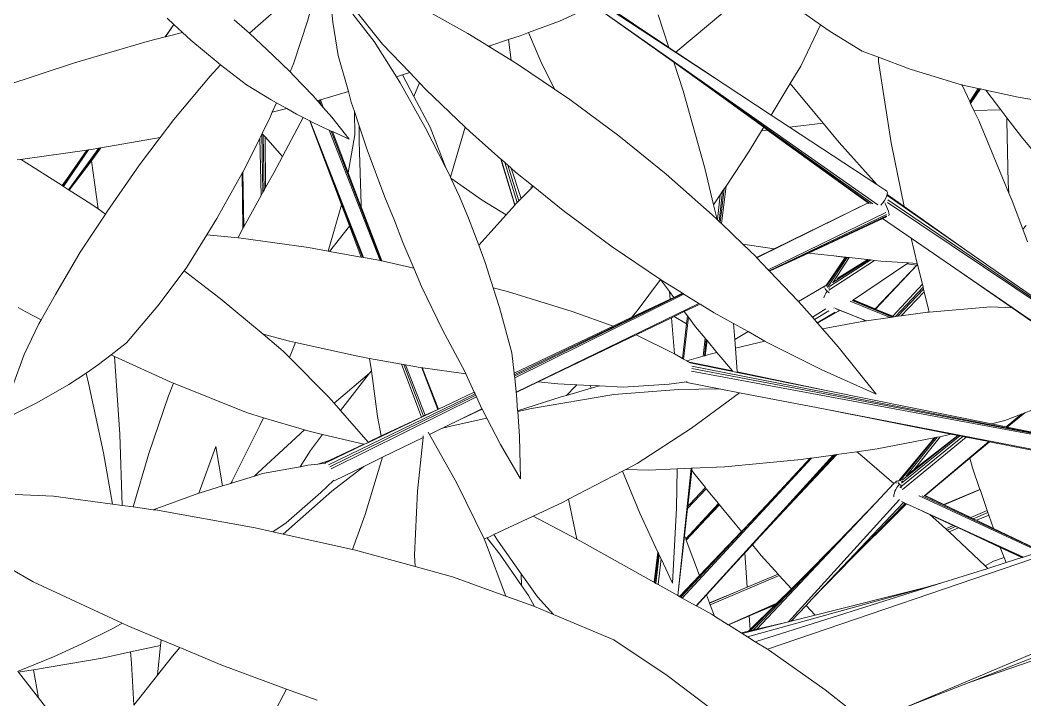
# Model space of a CAD drawing. Header units: millimetres. Extents: x 17 to 218440, y 21 to 53693.
# Drawn here: x 41515.7 to 41706.4, y 20236.2 to 20365 of the extents above; entities that cross this region are included whole.
import ezdxf

# ---------------------------------------------------------------- set-up
doc = ezdxf.new("R2010")
doc.units = ezdxf.units.MM
doc.header["$MEASUREMENT"] = 0
doc.layers.add('Edges', color=7, linetype='Continuous', lineweight=18)

# ---------------------------------------------------------------- blocks, each defined once
blk = doc.blocks.new('BAMBOOPLAN')
at = {"layer": 'Edges'}
for p, q in [((5.8166, 1.7529), (5.3861, 2.0355)), ((5.7388, 1.8044), (5.3867, 2.0373)), ((4.6882, 1.9261), (4.6998, 1.9704)), ((4.8908, 1.8611), (4.8082, 1.9641)), ((5.1216, 1.8902), (4.9746, 1.9729)), ((5.3702, 1.9239), (5.4639, 1.966)), ((5.4639, 1.966), (5.6804, 1.8123)), ((5.464, 1.9661), (6.2333, 1.426)), ((5.4784, 1.9789), (5.6671, 1.8524)), ((4.5298, 1.8908), (4.5967, 1.9502)), ((4.7558, 1.9212), (4.7524, 1.9552)), ((4.8684, 1.869), (4.8104, 1.9426)), ((5.6378, 1.941), (5.6671, 1.8524)), ((5.6861, 1.8397), (5.8137, 1.9467)), ((6.0198, 1.9554), (6.0779, 1.9141)), ((4.3248, 1.9151), (4.3016, 1.8812)), ((4.3253, 1.9147), (4.3026, 1.8814)), ((4.3248, 1.9151), (4.3067, 1.9318)), ((4.3253, 1.9147), (4.3248, 1.9151)), ((4.3485, 1.8931), (4.3253, 1.9147)), ((4.5241, 1.8962), (4.4889, 1.9271)), ((4.6498, 1.8082), (4.6882, 1.9261)), ((4.7705, 1.8306), (4.7558, 1.9212)), ((5.2863, 1.8926), (5.3702, 1.9239)), ((6.0247, 1.8019), (6.0779, 1.9141)), ((6.0779, 1.9141), (6.1043, 1.8954)), ((4.2522, 1.8686), (4.3016, 1.8812)), ((4.3016, 1.8812), (4.3026, 1.8814)), ((4.3026, 1.8814), (4.3485, 1.893)), ((4.3485, 1.893), (4.3485, 1.8931)), ((4.3486, 1.8931), (4.3485, 1.8931)), ((4.3485, 1.893), (4.3486, 1.8931)), ((4.3712, 1.8721), (4.3486, 1.8931)), ((4.5298, 1.8908), (4.5241, 1.8962)), ((4.5939, 1.8305), (4.5298, 1.8908)), ((5.1778, 1.8556), (5.1216, 1.8902)), ((5.2323, 1.8737), (5.2638, 1.8842)), ((5.2638, 1.8842), (5.2863, 1.8926)), ((5.2863, 1.8926), (5.3203, 1.8143)), ((6.1043, 1.8954), (6.1911, 1.8422)), ((4.056, 1.8112), (4.2522, 1.8686)), ((4.4454, 1.8105), (4.3712, 1.8721)), ((4.9284, 1.7726), (4.8684, 1.869)), ((4.9644, 1.7846), (4.8908, 1.8611)), ((5.1778, 1.8556), (5.1807, 1.8566)), ((5.1817, 1.8532), (5.1778, 1.8556)), ((5.1807, 1.8566), (5.1817, 1.8569)), ((5.1817, 1.8532), (5.1807, 1.8566)), ((5.1817, 1.8569), (5.2323, 1.8737)), ((5.1831, 1.8523), (5.1817, 1.8569)), ((5.1831, 1.8523), (5.1817, 1.8532)), ((5.2393, 1.8177), (5.2323, 1.8737)), ((5.6671, 1.8524), (5.6861, 1.8397)), ((4.6401, 1.7862), (4.5939, 1.8305)), ((4.7981, 1.7331), (4.7705, 1.8306)), ((5.2393, 1.8177), (5.1831, 1.8523)), ((5.6861, 1.8397), (5.7388, 1.8044)), ((6.1911, 1.8422), (6.2353, 1.8258)), ((6.2357, 1.8142), (6.2353, 1.8258)), ((6.2353, 1.8258), (6.3215, 1.7939)), ((3.8644, 1.7473), (4.056, 1.8112)), ((4.4233, 1.7747), (4.4517, 1.8056)), ((4.4517, 1.8056), (4.4454, 1.8105)), ((4.5217, 1.7514), (4.4517, 1.8056)), ((4.6401, 1.7862), (4.6498, 1.8082)), ((5.2619, 1.8038), (5.2393, 1.8177)), ((5.3567, 1.7398), (5.2619, 1.8038)), ((5.3203, 1.8143), (5.3567, 1.7398)), ((5.6804, 1.8123), (5.706, 1.7347)), ((5.6804, 1.8123), (5.716, 1.787)), ((5.8166, 1.7529), (5.7388, 1.8044)), ((5.9963, 1.7552), (6.0247, 1.8019)), ((6.2701, 1.5945), (6.2357, 1.8142)), ((4.3247, 1.6572), (4.4233, 1.7747)), ((4.6497, 1.7769), (4.6401, 1.7862)), ((4.7028, 1.7212), (4.6497, 1.7769)), ((4.9284, 1.7726), (4.945, 1.7782)), ((4.9384, 1.7565), (4.9284, 1.7726)), ((4.945, 1.7782), (4.9644, 1.7846)), ((4.9758, 1.7198), (4.945, 1.7782)), ((4.9913, 1.7566), (4.9644, 1.7846)), ((5.7838, 1.7382), (5.716, 1.787)), ((5.716, 1.787), (6.2197, 1.4292)), ((6.3215, 1.7939), (6.4541, 1.7526)), ((4.5889, 1.7102), (4.5217, 1.7514)), ((5.0063, 1.6358), (4.9384, 1.7565)), ((4.9758, 1.7198), (4.9913, 1.7566)), ((5.0084, 1.7389), (4.9913, 1.7566)), ((5.9442, 1.6691), (5.8166, 1.7529)), ((5.9442, 1.6691), (5.9963, 1.7552)), ((5.9963, 1.7552), (6.0855, 1.6472)), ((6.4541, 1.7526), (6.4616, 1.751)), ((6.4617, 1.7509), (6.4616, 1.751)), ((6.4616, 1.751), (6.4618, 1.751)), ((6.4618, 1.751), (6.4617, 1.7509)), ((6.463, 1.7482), (6.4617, 1.7509)), ((6.4618, 1.751), (6.4644, 1.7504)), ((6.4644, 1.7504), (6.463, 1.7482)), ((6.4829, 1.7057), (6.463, 1.7482)), ((6.4644, 1.7504), (6.506, 1.7413)), ((4.7139, 1.7084), (4.7028, 1.7212)), ((4.7222, 1.7109), (4.7981, 1.7331)), ((4.8061, 1.7045), (4.7981, 1.7331)), ((5.0197, 1.6365), (4.9758, 1.7198)), ((5.1148, 1.6367), (5.0084, 1.7389)), ((5.3987, 1.7114), (5.3567, 1.7398)), ((5.706, 1.7347), (5.7647, 1.5256)), ((6.2109, 1.431), (5.7838, 1.7382)), ((5.9243, 1.6363), (5.7838, 1.7382)), ((6.4829, 1.7057), (6.506, 1.7413)), ((6.4842, 1.7029), (6.5089, 1.7406)), ((6.4848, 1.7018), (6.5103, 1.7403)), ((6.5116, 1.74), (6.4852, 1.7009)), ((6.506, 1.7413), (6.5089, 1.7406)), ((6.5089, 1.7406), (6.5103, 1.7403)), ((6.5103, 1.7403), (6.5116, 1.74)), ((6.5116, 1.74), (6.5265, 1.7368)), ((6.567, 1.6835), (6.5265, 1.7368)), ((6.5265, 1.7368), (6.6143, 1.7175)), ((6.6143, 1.7175), (6.7759, 1.6897)), ((4.6031, 1.7023), (4.5889, 1.7102)), ((4.5919, 1.6769), (4.6031, 1.7023)), ((4.631, 1.6868), (4.6031, 1.7023)), ((4.7139, 1.7084), (4.7148, 1.7087)), ((4.7158, 1.7062), (4.7139, 1.7084)), ((4.7148, 1.7087), (4.7191, 1.71)), ((4.7158, 1.7062), (4.7148, 1.7087)), ((4.7244, 1.6964), (4.7158, 1.7062)), ((4.7191, 1.71), (4.7221, 1.7108)), ((4.7244, 1.6964), (4.7191, 1.71)), ((4.7221, 1.7108), (4.7222, 1.7109)), ((4.7269, 1.6981), (4.7221, 1.7108)), ((4.7222, 1.7109), (4.7269, 1.6981)), ((4.7301, 1.6899), (4.7244, 1.6964)), ((4.7301, 1.6899), (4.7269, 1.6981)), ((4.7531, 1.6635), (4.7301, 1.6899)), ((4.8146, 1.6788), (4.8061, 1.7045)), ((5.5315, 1.613), (5.3987, 1.7114)), ((6.4842, 1.7029), (6.4829, 1.7057)), ((6.4848, 1.7018), (6.4842, 1.7029)), ((6.4852, 1.7009), (6.4848, 1.7018)), ((6.4942, 1.6818), (6.4852, 1.7009)), ((4.5641, 1.6193), (4.5858, 1.6632)), ((4.5858, 1.6632), (4.5919, 1.6769)), ((4.5919, 1.6769), (4.631, 1.6868)), ((4.6753, 1.6631), (4.6193, 1.5572)), ((4.6578, 1.6719), (4.631, 1.6868)), ((4.6753, 1.6631), (4.6578, 1.6719)), ((4.6936, 1.6539), (4.6753, 1.6631)), ((4.8003, 1.604), (4.7531, 1.6635)), ((4.8159, 1.6158), (4.8146, 1.6788)), ((4.8273, 1.6405), (4.8146, 1.6788)), ((5.994, 1.6365), (5.9442, 1.6691)), ((6.567, 1.6835), (6.4942, 1.6818)), ((6.5072, 1.6543), (6.4942, 1.6818)), ((6.5837, 1.6616), (6.567, 1.6835)), ((4.2879, 1.6087), (4.3247, 1.6572)), ((4.7795, 1.4263), (4.6936, 1.6539)), ((4.6939, 1.6537), (4.6936, 1.6539)), ((4.6939, 1.6537), (4.8364, 1.2842)), ((4.6949, 1.6532), (4.6939, 1.6537)), ((4.6949, 1.6532), (4.8393, 1.2837)), ((4.7283, 1.6364), (4.6949, 1.6532)), ((4.7462, 1.6284), (4.7283, 1.6364)), ((4.8274, 1.5978), (4.8273, 1.6405)), ((4.8489, 1.5752), (4.8273, 1.6405)), ((5.0624, 1.5264), (5.0063, 1.6358)), ((5.0624, 1.5264), (5.0197, 1.6365)), ((5.0751, 1.5008), (5.1148, 1.6367)), ((5.1275, 1.6244), (5.1148, 1.6367)), ((5.9182, 1.6262), (5.9243, 1.6363)), ((5.9347, 1.6288), (5.9243, 1.6363)), ((6.0855, 1.6472), (5.994, 1.6365)), ((6.231, 1.4809), (5.994, 1.6365)), ((6.0855, 1.6472), (6.1287, 1.5948)), ((6.5891, 1.4578), (6.5072, 1.6543)), ((6.5837, 1.6616), (6.5832, 1.6547)), ((6.5832, 1.6547), (6.5869, 1.4854)), ((6.623, 1.61), (6.5837, 1.6616)), ((4.1274, 1.5805), (4.2879, 1.6087)), ((4.2317, 1.5349), (4.2879, 1.6087)), ((4.5577, 1.6064), (4.5631, 1.6173)), ((4.5631, 1.6173), (4.5641, 1.6193)), ((4.5664, 1.4601), (4.5631, 1.6173)), ((4.5672, 1.6159), (4.5641, 1.6193)), ((4.5696, 1.4659), (4.5672, 1.6159)), ((4.5722, 1.6103), (4.5672, 1.6159)), ((4.5722, 1.6103), (4.5734, 1.4727)), ((4.6193, 1.5572), (4.5722, 1.6103)), ((4.8839, 1.2752), (4.7462, 1.6284)), ((4.7515, 1.626), (4.7462, 1.6284)), ((4.8872, 1.2744), (4.7515, 1.626)), ((4.755, 1.6244), (4.7515, 1.626)), ((4.8003, 1.604), (4.755, 1.6244)), ((4.7976, 1.5127), (4.755, 1.6244)), ((4.7976, 1.5127), (4.8159, 1.6158)), ((5.2119, 1.55), (5.1275, 1.6244)), ((5.6601, 1.509), (5.5315, 1.613)), ((5.8849, 1.5713), (5.9182, 1.6262)), ((5.9347, 1.6288), (5.9182, 1.6262)), ((6.1754, 1.4543), (5.9347, 1.6288)), ((6.7116, 1.5026), (6.623, 1.61)), ((4.0556, 1.4849), (4.1266, 1.5804)), ((4.1014, 1.5458), (4.1274, 1.5805)), ((4.1245, 1.58), (4.1266, 1.5804)), ((4.1266, 1.5804), (4.1274, 1.5805)), ((4.5171, 1.5242), (4.5577, 1.6064)), ((4.5616, 1.4516), (4.5577, 1.6064)), ((4.8326, 1.4267), (4.8274, 1.5978)), ((6.1287, 1.5948), (6.231, 1.4809)), ((6.3052, 1.4215), (6.2701, 1.5945)), ((3.9155, 1.5503), (4.0889, 1.5742)), ((4.0915, 1.5745), (4.0244, 1.4766)), ((4.0935, 1.5748), (4.0259, 1.4757)), ((4.0397, 1.4669), (4.1212, 1.5794)), ((4.0401, 1.5038), (4.0889, 1.5742)), ((4.0409, 1.4662), (4.1245, 1.58)), ((4.0889, 1.5742), (4.0915, 1.5745)), ((4.0915, 1.5745), (4.0935, 1.5748)), ((4.0935, 1.5748), (4.1008, 1.5758)), ((4.1008, 1.5758), (4.1212, 1.5794)), ((4.1212, 1.5794), (4.1245, 1.58)), ((4.5956, 1.5126), (4.6193, 1.5572)), ((4.8969, 1.4472), (4.8489, 1.5752)), ((5.822, 1.477), (5.8849, 1.5713)), ((3.9, 1.5482), (3.9088, 1.5494)), ((3.9088, 1.5494), (3.9155, 1.5503)), ((3.9088, 1.5494), (3.9144, 1.546)), ((3.9144, 1.546), (3.9155, 1.5503)), ((3.9144, 1.546), (3.9161, 1.545)), ((3.9161, 1.545), (4.0221, 1.4781)), ((4.0556, 1.4849), (4.1014, 1.5458)), ((4.12, 1.4149), (4.1014, 1.5458)), ((4.1446, 1.4081), (4.2317, 1.5349)), ((5.0695, 1.5126), (5.0624, 1.5264)), ((5.2493, 1.4256), (5.2119, 1.55)), ((5.212, 1.5499), (5.2119, 1.55)), ((5.2498, 1.4261), (5.212, 1.5499)), ((5.2221, 1.541), (5.212, 1.5499)), ((5.2221, 1.541), (5.256, 1.4327)), ((5.23, 1.534), (5.2221, 1.541)), ((5.23, 1.534), (5.2607, 1.4374)), ((5.2399, 1.5253), (5.23, 1.534)), ((5.7647, 1.5256), (5.7882, 1.4265)), ((4.0221, 1.4781), (4.0401, 1.5038)), ((4.0222, 1.478), (4.0401, 1.5038)), ((4.4418, 1.3887), (4.5102, 1.5118)), ((4.5102, 1.5118), (4.5118, 1.5147)), ((4.5102, 1.5118), (4.5123, 1.3627)), ((4.5118, 1.5147), (4.5171, 1.5242)), ((4.5118, 1.5147), (4.5144, 1.3669)), ((4.5734, 1.4727), (4.5956, 1.5126)), ((4.8313, 1.4244), (4.7976, 1.5127)), ((5.075, 1.5007), (5.0695, 1.5126)), ((5.075, 1.5007), (5.0751, 1.5008)), ((5.076, 1.4985), (5.075, 1.5007)), ((5.076, 1.4985), (5.1609, 1.439)), ((5.0993, 1.4483), (5.076, 1.4985)), ((5.2399, 1.5253), (5.2664, 1.4432)), ((5.2516, 1.515), (5.2399, 1.5253)), ((5.2993, 1.4764), (5.2516, 1.515)), ((5.7842, 1.3995), (5.6601, 1.509)), ((4.0221, 1.4781), (4.0222, 1.478)), ((4.0222, 1.478), (4.0244, 1.4766)), ((4.0244, 1.4766), (4.0259, 1.4757)), ((4.0259, 1.4757), (4.0397, 1.4669)), ((4.0415, 1.4658), (4.0556, 1.4849)), ((4.5696, 1.4659), (4.5734, 1.4727)), ((5.2993, 1.4764), (5.2921, 1.4741)), ((5.2937, 1.4707), (5.2993, 1.4764)), ((5.3802, 1.4109), (5.2993, 1.4764)), ((5.822, 1.477), (5.8095, 1.3752)), ((5.8169, 1.4693), (5.822, 1.477)), ((6.2522, 1.467), (6.231, 1.4809)), ((6.5869, 1.4854), (6.5891, 1.4578)), ((4.0397, 1.4669), (4.0409, 1.4662)), ((4.0409, 1.4662), (4.0415, 1.4658)), ((4.0415, 1.4658), (4.0999, 1.4289)), ((4.5144, 1.3669), (4.5616, 1.4516)), ((4.5616, 1.4516), (4.5664, 1.4601)), ((4.5664, 1.4601), (4.5696, 1.4659)), ((4.9234, 1.384), (4.8969, 1.4472)), ((5.1239, 1.3903), (5.0993, 1.4483)), ((5.2664, 1.4432), (5.2937, 1.4707)), ((5.7882, 1.4265), (5.8064, 1.4537)), ((5.7991, 1.3852), (5.8064, 1.4537)), ((5.8035, 1.381), (5.8126, 1.4629)), ((5.8063, 1.3783), (5.8169, 1.4693)), ((5.8064, 1.4537), (5.8126, 1.4629)), ((5.8126, 1.4629), (5.8169, 1.4693)), ((6.207, 1.4314), (6.1754, 1.4543)), ((6.2072, 1.4313), (6.1754, 1.4543)), ((6.252, 1.4382), (6.2554, 1.4443)), ((6.2545, 1.4655), (6.2522, 1.467)), ((6.2545, 1.4655), (6.2584, 1.4628)), ((6.2554, 1.4443), (6.2579, 1.4503)), ((6.2579, 1.4503), (6.2584, 1.4523)), ((6.2594, 1.4598), (6.2584, 1.4628)), ((6.2584, 1.4523), (6.2589, 1.4541)), ((6.2584, 1.4523), (6.475, 1.3019)), ((6.2589, 1.4541), (6.2593, 1.4555)), ((6.2589, 1.4541), (6.3052, 1.4215)), ((6.2593, 1.4555), (6.2594, 1.4598)), ((6.5979, 1.4368), (6.5891, 1.4578)), ((4.0999, 1.4289), (4.12, 1.4149)), ((4.743, 1.3009), (4.7795, 1.4263)), ((4.8011, 1.3692), (4.7795, 1.4263)), ((4.8313, 1.4244), (4.8326, 1.4267)), ((4.8328, 1.4205), (4.8313, 1.4244)), ((4.8328, 1.4205), (4.8326, 1.4267)), ((4.8886, 1.2741), (4.8328, 1.4205)), ((5.1609, 1.439), (5.2255, 1.3991)), ((5.2255, 1.3991), (5.2493, 1.4256)), ((5.2493, 1.4256), (5.2498, 1.4261)), ((5.2498, 1.4261), (5.2528, 1.4295)), ((5.2528, 1.4295), (5.256, 1.4327)), ((5.256, 1.4327), (5.2607, 1.4374)), ((5.2607, 1.4374), (5.2664, 1.4432)), ((5.7882, 1.4265), (5.7977, 1.3866)), ((6.207, 1.4314), (5.9059, 1.2823)), ((6.207, 1.4314), (5.9523, 1.3067)), ((6.207, 1.4314), (6.207, 1.4314)), ((6.2072, 1.4312), (6.2072, 1.4313)), ((6.2073, 1.4312), (6.2072, 1.4313)), ((6.2076, 1.4301), (6.2072, 1.4312)), ((6.2074, 1.4311), (6.2073, 1.4312)), ((6.208, 1.4307), (6.2073, 1.4312)), ((6.2076, 1.4305), (6.2074, 1.4311)), ((6.2087, 1.4302), (6.2084, 1.4305)), ((6.2139, 1.4289), (6.2125, 1.4299)), ((6.214, 1.4288), (6.2139, 1.4289)), ((6.2197, 1.4292), (6.22, 1.429)), ((6.2416, 1.4253), (6.2432, 1.4268)), ((6.2432, 1.4268), (6.2448, 1.4287)), ((6.2448, 1.4287), (6.2478, 1.4322)), ((6.2478, 1.4322), (6.252, 1.4382)), ((6.2543, 1.428), (6.2521, 1.432)), ((6.2574, 1.4214), (6.2543, 1.428)), ((6.2602, 1.4149), (6.2574, 1.4214)), ((7.053, 0.9016), (6.2598, 1.4322)), ((6.9789, 0.952), (6.261, 1.4395)), ((6.3052, 1.4215), (6.475, 1.3019)), ((6.6264, 1.3601), (6.5979, 1.4368)), ((4.0712, 1.2975), (4.14, 1.4011)), ((4.12, 1.4149), (4.14, 1.4011)), ((4.14, 1.4011), (4.1446, 1.4081)), ((5.1515, 1.3168), (5.1239, 1.3903)), ((5.1515, 1.3168), (5.2255, 1.3991)), ((5.5131, 1.3126), (5.3802, 1.4109)), ((5.7977, 1.3866), (5.7842, 1.3995)), ((5.9364, 1.2505), (6.2554, 1.4056)), ((5.9391, 1.2476), (6.2567, 1.4004)), ((6.2572, 1.3965), (5.94, 1.2467)), ((6.2567, 1.3941), (6.2351, 1.384)), ((6.2554, 1.3934), (6.2464, 1.3892)), ((6.2554, 1.3934), (6.2576, 1.3944)), ((6.2622, 1.4088), (6.2602, 1.4149)), ((6.2635, 1.4037), (6.2622, 1.4088)), ((6.2627, 1.3969), (6.2635, 1.3974)), ((6.264, 1.3998), (6.2635, 1.4037)), ((6.2635, 1.3974), (6.264, 1.3998)), ((4.4144, 1.3446), (4.4418, 1.3887)), ((4.4991, 1.3364), (4.5123, 1.3627)), ((4.5123, 1.3627), (4.5139, 1.366)), ((4.5139, 1.366), (4.5144, 1.3669)), ((4.747, 1.3002), (4.8009, 1.3688)), ((4.8009, 1.3688), (4.8011, 1.3692)), ((4.8329, 1.2848), (4.8011, 1.3692)), ((4.9461, 1.3237), (4.9234, 1.384)), ((5.7991, 1.3852), (5.7977, 1.3866)), ((5.8035, 1.381), (5.7991, 1.3852)), ((5.8063, 1.3783), (5.8035, 1.381)), ((5.8095, 1.3752), (5.8063, 1.3783)), ((5.8673, 1.3197), (5.8095, 1.3752)), ((6.2351, 1.384), (6.0454, 1.2956)), ((6.2464, 1.3892), (6.2351, 1.384)), ((6.2464, 1.3892), (6.3238, 1.3361)), ((6.6359, 1.3705), (6.6264, 1.3601)), ((4.3602, 1.257), (4.4144, 1.3446)), ((4.4144, 1.3446), (4.4991, 1.3364)), ((4.4991, 1.3364), (4.5072, 1.3356)), ((4.5072, 1.3356), (4.6897, 1.3105)), ((6.3238, 1.3361), (6.4446, 1.2532)), ((6.3406, 1.2673), (6.3238, 1.3361)), ((6.639, 1.3262), (6.6264, 1.3601)), ((4.6897, 1.3105), (4.743, 1.3009)), ((4.9752, 1.255), (4.9461, 1.3237)), ((5.1692, 1.2697), (5.1515, 1.3168)), ((5.6439, 1.2241), (5.5131, 1.3126)), ((5.9523, 1.3067), (5.8673, 1.3197)), ((5.9034, 1.285), (5.8673, 1.3197)), ((4.0038, 1.183), (4.0712, 1.2975)), ((4.743, 1.3009), (4.747, 1.3002)), ((4.747, 1.3002), (4.8329, 1.2848)), ((4.8329, 1.2848), (4.8364, 1.2842)), ((4.8364, 1.2842), (4.8393, 1.2837)), ((4.8393, 1.2837), (4.8712, 1.278)), ((5.9048, 1.2835), (5.9034, 1.285)), ((5.9523, 1.3067), (5.9048, 1.2835)), ((5.9059, 1.2823), (5.9048, 1.2835)), ((5.9364, 1.2505), (5.9059, 1.2823)), ((6.0454, 1.2956), (5.9402, 1.2465)), ((6.1142, 1.2879), (6.0454, 1.2956)), ((6.0943, 1.2056), (6.1474, 1.2842)), ((6.1508, 1.2839), (6.0967, 1.2025)), ((6.1069, 1.2276), (6.1451, 1.2835)), ((6.1562, 1.2833), (6.1122, 1.2166)), ((6.1395, 1.2841), (6.1142, 1.2879)), ((6.1457, 1.2844), (6.1142, 1.2879)), ((6.1451, 1.2835), (6.1395, 1.2841)), ((6.1451, 1.2835), (6.1457, 1.2844)), ((6.1474, 1.2842), (6.1457, 1.2844)), ((6.1508, 1.2839), (6.1474, 1.2842)), ((6.1562, 1.2833), (6.1508, 1.2839)), ((6.205, 1.2778), (6.1562, 1.2833)), ((6.475, 1.3019), (6.6818, 1.1583)), ((4.353, 1.2475), (4.3602, 1.257)), ((4.8712, 1.278), (4.8839, 1.2752)), ((4.8839, 1.2752), (4.8872, 1.2744)), ((4.8872, 1.2744), (4.8886, 1.2741)), ((4.8886, 1.2741), (4.9752, 1.255)), ((4.9964, 1.2049), (4.9752, 1.255)), ((5.191, 1.2012), (5.1692, 1.2697)), ((6.2242, 1.2757), (6.1007, 1.1953)), ((6.2149, 1.2768), (6.1026, 1.2047)), ((6.1113, 1.2159), (6.2092, 1.2774)), ((6.1234, 1.2264), (6.2039, 1.2761)), ((6.1675, 1.1691), (6.3125, 1.2659)), ((6.2039, 1.2761), (6.205, 1.2778)), ((6.2039, 1.2761), (6.2047, 1.2767)), ((6.2047, 1.2767), (6.2051, 1.2772)), ((6.2047, 1.2767), (6.2055, 1.2772)), ((6.2055, 1.2778), (6.205, 1.2778)), ((6.2051, 1.2772), (6.2055, 1.2778)), ((6.2055, 1.2772), (6.2051, 1.2772)), ((6.2064, 1.2777), (6.2055, 1.2778)), ((6.2055, 1.2772), (6.2064, 1.2777)), ((6.2092, 1.2774), (6.2064, 1.2777)), ((6.2149, 1.2768), (6.2092, 1.2774)), ((6.2242, 1.2757), (6.2149, 1.2768)), ((6.2421, 1.2737), (6.2242, 1.2757)), ((6.3396, 1.2631), (6.2265, 1.1442)), ((6.3413, 1.2644), (6.2275, 1.1438)), ((6.3168, 1.2688), (6.2421, 1.2737)), ((6.3125, 1.2659), (6.3168, 1.2688)), ((6.3396, 1.2631), (6.3125, 1.2659)), ((6.3406, 1.2673), (6.3168, 1.2688)), ((6.3412, 1.2648), (6.3396, 1.2631)), ((6.3412, 1.2648), (6.3406, 1.2673)), ((6.3413, 1.2644), (6.3412, 1.2648)), ((6.3544, 1.2109), (6.3413, 1.2644)), ((6.4446, 1.2532), (7.0024, 0.8705)), ((6.4446, 1.2532), (6.5975, 1.1469)), ((4.2814, 1.1525), (4.353, 1.2475)), ((4.353, 1.2475), (4.4506, 1.1727)), ((5.9391, 1.2476), (5.9364, 1.2505)), ((5.94, 1.2467), (5.9391, 1.2476)), ((5.9402, 1.2465), (5.94, 1.2467)), ((6.0174, 1.1656), (5.9402, 1.2465)), ((6.0935, 1.2079), (6.1069, 1.2276)), ((6.0942, 1.2092), (6.1069, 1.2276)), ((5.0532, 1.0879), (4.9964, 1.2049)), ((5.191, 1.2012), (5.2293, 1.1911)), ((5.2079, 1.1479), (5.191, 1.2012)), ((5.5811, 1.1392), (5.6439, 1.2241)), ((5.6445, 1.2237), (5.6439, 1.2241)), ((5.6445, 1.2237), (5.6685, 1.1913)), ((5.6498, 1.2201), (5.6445, 1.2237)), ((5.704, 1.1867), (5.6498, 1.2201)), ((6.0905, 1.2066), (6.0187, 1.1641)), ((6.0876, 1.2024), (6.0874, 1.2023)), ((6.0875, 1.2023), (6.0878, 1.2024)), ((6.0897, 1.2025), (6.0896, 1.2022)), ((6.09, 1.1996), (6.0901, 1.1994)), ((6.0901, 1.1994), (6.0925, 1.1962)), ((6.0929, 1.2072), (6.0905, 1.2066)), ((6.0929, 1.2072), (6.0924, 1.2064)), ((6.0942, 1.2092), (6.0929, 1.2072)), ((6.093, 1.2073), (6.0929, 1.2072)), ((6.1024, 1.2018), (6.1004, 1.1987)), ((6.1026, 1.2047), (6.1023, 1.2045)), ((6.1024, 1.2018), (6.1025, 1.2018)), ((6.1106, 1.2154), (6.1113, 1.2159)), ((6.1122, 1.2165), (6.1122, 1.2166)), ((6.2739, 1.1243), (6.3544, 1.2109)), ((6.281, 1.1233), (6.3562, 1.2035)), ((6.3562, 1.2035), (6.3544, 1.2109)), ((6.3576, 1.1978), (6.3562, 1.2035)), ((3.965, 1.115), (4.0038, 1.183)), ((4.4506, 1.1727), (4.5674, 1.0754)), ((5.2293, 1.1911), (5.4051, 1.137)), ((5.7045, 1.1864), (5.248, 0.9657)), ((5.7055, 1.1858), (5.2484, 0.9621)), ((5.7079, 1.1843), (5.249, 0.9572)), ((5.6702, 1.1707), (5.6685, 1.1913)), ((5.6685, 1.1913), (5.6803, 1.1755)), ((5.6702, 1.1707), (5.6803, 1.1755)), ((5.6803, 1.1755), (5.704, 1.1867)), ((5.7045, 1.1864), (5.704, 1.1867)), ((5.7055, 1.1858), (5.7045, 1.1864)), ((5.7079, 1.1843), (5.7055, 1.1858)), ((5.7487, 1.1593), (5.7079, 1.1843)), ((6.0882, 1.1767), (6.0875, 1.1745)), ((6.0903, 1.1817), (6.0882, 1.1767)), ((6.0925, 1.1865), (6.0903, 1.1817)), ((6.0925, 1.1962), (6.0962, 1.1924)), ((6.0949, 1.1907), (6.0925, 1.1865)), ((6.095, 1.1909), (6.0949, 1.1907)), ((6.0962, 1.1924), (6.1001, 1.1892)), ((6.1001, 1.189), (6.1001, 1.1892)), ((6.1001, 1.189), (6.1011, 1.1883)), ((6.1007, 1.1953), (6.1006, 1.1953)), ((6.1011, 1.1883), (6.1021, 1.1876)), ((6.288, 1.1243), (6.3576, 1.1978)), ((6.3594, 1.1906), (6.2968, 1.1255)), ((6.3594, 1.1906), (6.3576, 1.1978)), ((6.3712, 1.1422), (6.3594, 1.1906)), ((3.903, 1.1478), (3.9219, 1.1371)), ((4.1968, 1.0524), (4.2814, 1.1525)), ((5.2413, 1.0249), (5.2079, 1.1479)), ((5.2533, 0.9185), (5.7487, 1.1593)), ((5.5667, 1.1215), (5.6702, 1.1707)), ((5.7089, 1.1369), (5.7516, 1.1574)), ((5.7516, 1.1574), (5.7487, 1.1593)), ((5.7901, 1.1337), (5.7516, 1.1574)), ((6.0187, 1.1641), (6.0174, 1.1656)), ((6.056, 1.1215), (6.0187, 1.1641)), ((6.0916, 1.156), (6.0921, 1.1558)), ((6.1147, 1.1469), (6.1153, 1.1467)), ((6.1147, 1.1468), (6.1152, 1.1466)), ((6.1177, 1.1457), (6.2024, 1.1123)), ((6.1213, 1.1442), (6.1306, 1.1405)), ((6.1592, 1.1648), (6.1591, 1.1648)), ((6.1602, 1.1644), (6.1592, 1.1648)), ((6.2672, 1.1214), (6.1602, 1.1644)), ((6.2735, 1.1222), (6.1638, 1.1669)), ((6.1656, 1.1679), (6.1663, 1.1683)), ((6.1663, 1.1683), (6.1675, 1.1691)), ((6.1663, 1.1683), (6.2763, 1.1226)), ((6.1675, 1.1691), (6.2265, 1.1442)), ((6.2265, 1.1442), (6.2275, 1.1438)), ((6.54, 1.1497), (6.373, 1.1358)), ((6.5975, 1.1469), (6.54, 1.1497)), ((6.5975, 1.1469), (6.8539, 0.9686)), ((3.9219, 1.1371), (3.965, 1.115)), ((5.4051, 1.137), (5.5156, 1.0973)), ((5.5156, 1.0973), (5.5667, 1.1215)), ((5.5667, 1.1215), (5.5811, 1.1392)), ((5.5782, 1.074), (5.6743, 1.1202)), ((5.6743, 1.1202), (5.6818, 1.1239)), ((5.6822, 1.0223), (5.6743, 1.1202)), ((5.6818, 1.1239), (5.7089, 1.1369)), ((5.7148, 1.1042), (5.6818, 1.1239)), ((5.72, 1.1219), (5.7071, 1.008)), ((5.7089, 1.1369), (5.7173, 1.1255)), ((5.7173, 1.1255), (5.7148, 1.1042)), ((5.7173, 1.1255), (5.72, 1.1219)), ((5.72, 1.1219), (5.7391, 1.0961)), ((5.8422, 1.1047), (5.7901, 1.1337)), ((6.056, 1.1215), (6.093, 1.144)), ((6.0616, 1.1152), (6.056, 1.1215)), ((6.0616, 1.1152), (6.1008, 1.1387)), ((6.1175, 1.135), (6.0691, 1.1066)), ((6.1251, 1.1369), (6.0703, 1.1053)), ((6.1251, 1.1369), (6.1306, 1.1405)), ((6.1306, 1.1405), (6.1976, 1.1138)), ((6.2672, 1.1214), (6.2024, 1.1123)), ((6.2275, 1.1438), (6.2739, 1.1243)), ((6.2735, 1.1222), (6.2672, 1.1214)), ((6.2763, 1.1226), (6.2735, 1.1222)), ((6.2739, 1.1243), (6.2774, 1.1228)), ((6.2774, 1.1228), (6.2763, 1.1226)), ((6.281, 1.1233), (6.2774, 1.1228)), ((6.288, 1.1243), (6.281, 1.1233)), ((6.2968, 1.1255), (6.288, 1.1243)), ((6.3678, 1.1354), (6.2968, 1.1255)), ((6.373, 1.1358), (6.3678, 1.1354)), ((6.373, 1.1358), (6.3712, 1.1422)), ((3.9196, 1.0205), (3.9585, 1.1036)), ((3.9585, 1.1036), (3.965, 1.115)), ((5.2475, 0.9701), (5.5156, 1.0973)), ((5.7148, 1.1042), (5.7037, 1.01)), ((5.7391, 1.0961), (5.7651, 1.065)), ((5.8816, 1.0828), (5.8422, 1.1047)), ((5.8422, 1.1047), (5.8456, 1.0615)), ((6.0691, 1.1066), (6.0616, 1.1152)), ((6.0703, 1.1053), (6.0691, 1.1066)), ((6.0836, 1.0901), (6.0703, 1.1053)), ((6.1952, 1.1113), (6.0836, 1.0901)), ((6.126, 1.0417), (6.0836, 1.0901)), ((6.1976, 1.1138), (6.1952, 1.1113)), ((6.1961, 1.1114), (6.1952, 1.1113)), ((6.1971, 1.1116), (6.1961, 1.1114)), ((6.1987, 1.1133), (6.1971, 1.1116)), ((6.2015, 1.1122), (6.1971, 1.1116)), ((6.1976, 1.1138), (6.1987, 1.1133)), ((6.1987, 1.1133), (6.2015, 1.1122)), ((6.2024, 1.1123), (6.2015, 1.1122)), ((4.5674, 1.0754), (4.6389, 1.0565)), ((4.5674, 1.0754), (4.6217, 1.0302)), ((5.1146, 0.9733), (5.0532, 1.0879)), ((5.3131, 0.9465), (5.5782, 1.074)), ((5.5782, 1.074), (5.6822, 1.0223)), ((5.7599, 1.0161), (5.7651, 1.065)), ((5.7651, 1.065), (5.7682, 1.0613)), ((5.8816, 1.0828), (5.8456, 1.0615)), ((5.9272, 1.0573), (5.8816, 1.0828)), ((4.155, 1.0199), (4.1968, 1.0524)), ((4.6388, 1.0128), (4.6546, 1.0531)), ((4.6389, 1.0565), (4.6546, 1.0531)), ((4.6546, 1.0531), (4.8189, 1.0167)), ((5.7633, 1.0171), (5.7682, 1.0613)), ((5.7646, 1.0175), (5.7695, 1.0597)), ((5.7705, 1.0585), (5.7655, 1.0177)), ((5.7682, 1.0613), (5.7695, 1.0597)), ((5.7695, 1.0597), (5.7705, 1.0585)), ((5.7705, 1.0585), (5.7974, 1.0264)), ((5.8456, 1.0615), (5.8474, 1.0383)), ((5.9272, 1.0573), (5.8474, 1.0383)), ((5.8474, 1.0383), (5.8525, 0.9734)), ((5.9336, 1.0537), (5.9272, 1.0573)), ((6.08, 0.9803), (5.9336, 1.0537)), ((6.2288, 0.9136), (6.126, 1.0417)), ((3.8872, 0.9342), (3.9196, 1.0205)), ((4.1211, 0.9935), (4.155, 1.0199)), ((4.155, 1.0199), (4.1644, 1.0157)), ((4.1788, 0.8049), (4.1644, 1.0157)), ((4.1644, 1.0157), (4.3152, 0.947)), ((4.6217, 1.0302), (4.6388, 1.0128)), ((4.6388, 1.0128), (4.7436, 0.9067)), ((4.8189, 1.0167), (4.8558, 1.0101)), ((4.8604, 0.9761), (4.8558, 1.0101)), ((4.8558, 1.0101), (4.9425, 0.9945)), ((5.2475, 0.9701), (5.2413, 1.0249)), ((5.6822, 1.0223), (5.684, 1.0214)), ((5.684, 1.0214), (5.7037, 1.01)), ((5.7037, 1.01), (5.7071, 1.008)), ((5.7071, 1.008), (5.7153, 1.0033)), ((5.7599, 1.0161), (5.7153, 1.0033)), ((5.7633, 1.0171), (5.7599, 1.0161)), ((5.7646, 1.0175), (5.7633, 1.0171)), ((5.7655, 1.0177), (5.7646, 1.0175)), ((5.786, 1.0236), (5.7655, 1.0177)), ((5.7974, 1.0264), (5.786, 1.0236)), ((5.7974, 1.0264), (5.8393, 0.9762)), ((4.0869, 0.9706), (4.1211, 0.9935)), ((4.9542, 0.9637), (4.9425, 0.9945)), ((4.9425, 0.9945), (4.9484, 0.9935)), ((4.9484, 0.9935), (5.0022, 0.854)), ((4.9484, 0.9935), (4.953, 0.9927)), ((4.953, 0.9927), (5.0064, 0.856)), ((4.953, 0.9927), (4.9971, 0.9848)), ((5.041, 0.8722), (4.9971, 0.9848)), ((4.9971, 0.9848), (4.999, 0.9844)), ((5.0013, 0.9784), (4.999, 0.9844)), ((4.999, 0.9844), (4.9991, 0.9844)), ((5.0013, 0.9784), (4.9991, 0.9844)), ((4.9991, 0.9844), (5.0004, 0.9842)), ((5.0004, 0.9842), (5.117, 0.9681)), ((5.7153, 1.0033), (5.7244, 0.998)), ((5.726, 0.9993), (5.7244, 0.998)), ((5.7244, 0.998), (5.7261, 0.997)), ((5.7276, 0.9993), (5.726, 0.9993)), ((5.7276, 0.9993), (5.8393, 0.9762)), ((5.7287, 0.9975), (5.8404, 0.9748)), ((6.8473, 0.77), (5.729, 0.9827)), ((6.8461, 0.7708), (5.7295, 0.9889)), ((4.0399, 0.9391), (4.0869, 0.9706)), ((4.0934, 0.9432), (4.0869, 0.9706)), ((4.7592, 0.889), (4.8555, 0.9699)), ((4.7894, 0.8849), (4.8555, 0.9699)), ((4.8555, 0.9699), (4.8604, 0.9761)), ((4.8771, 0.8528), (4.8604, 0.9761)), ((4.9961, 0.8512), (4.9542, 0.9637)), ((4.9966, 0.8514), (4.9542, 0.9637)), ((5.0421, 0.8728), (5.0013, 0.9784)), ((5.117, 0.9681), (5.1146, 0.9733)), ((5.1395, 0.9188), (5.117, 0.9681)), ((5.248, 0.9657), (5.2475, 0.9701)), ((5.2484, 0.9621), (5.248, 0.9657)), ((5.249, 0.9572), (5.2484, 0.9621)), ((5.2533, 0.9185), (5.249, 0.9572)), ((6.8448, 0.7683), (5.7281, 0.9758)), ((5.8393, 0.9762), (5.8404, 0.9748)), ((5.8404, 0.9748), (5.8526, 0.9724)), ((5.8525, 0.9734), (6.0976, 0.9227)), ((5.8525, 0.9734), (5.8526, 0.9724)), ((5.8526, 0.9724), (6.0976, 0.9227)), ((6.2288, 0.9136), (6.08, 0.9803)), ((3.9533, 0.8895), (4.0399, 0.9391)), ((4.134, 0.7548), (4.0934, 0.9432)), ((4.3103, 0.9091), (4.3238, 0.9435)), ((4.3152, 0.947), (4.3238, 0.9435)), ((4.3238, 0.9435), (4.5215, 0.8632)), ((5.2534, 0.9178), (5.3131, 0.9465)), ((5.3131, 0.9465), (5.366, 0.9414)), ((5.366, 0.9414), (5.4173, 0.9388)), ((5.3898, 0.9101), (5.4139, 0.9347)), ((5.4567, 0.9292), (5.3898, 0.9101)), ((5.4139, 0.9347), (5.4173, 0.9388)), ((5.4173, 0.9388), (5.4539, 0.9369)), ((5.4567, 0.9292), (5.4539, 0.9369)), ((5.4539, 0.9369), (5.4794, 0.9356)), ((5.4794, 0.9356), (5.4567, 0.9292)), ((5.4794, 0.9356), (5.5431, 0.9324)), ((5.5431, 0.9324), (5.6678, 0.9407)), ((5.6678, 0.9407), (5.7145, 0.9468)), ((5.6933, 0.926), (5.8033, 0.9279)), ((5.7145, 0.9468), (5.7162, 0.947)), ((5.7157, 0.9449), (5.7145, 0.9468)), ((5.7157, 0.9449), (5.8033, 0.9279)), ((5.8033, 0.9279), (5.8586, 0.9173)), ((4.2567, 0.7524), (4.3103, 0.9091)), ((4.7436, 0.9067), (4.7592, 0.889)), ((5.1416, 0.9142), (4.7443, 0.7221)), ((5.1433, 0.9106), (4.7477, 0.7169)), ((5.1454, 0.906), (4.7511, 0.7108)), ((5.0787, 0.8899), (5.1395, 0.9188)), ((5.1416, 0.9142), (5.1395, 0.9188)), ((5.1433, 0.9106), (5.1416, 0.9142)), ((5.1454, 0.906), (5.1433, 0.9106)), ((5.1601, 0.8738), (5.1454, 0.906)), ((5.2534, 0.9178), (5.2533, 0.9185)), ((5.254, 0.9122), (5.2534, 0.9178)), ((5.257, 0.8684), (5.254, 0.9122)), ((5.3746, 0.9058), (5.257, 0.8684)), ((5.295, 0.8742), (5.5177, 0.9128)), ((5.3898, 0.9101), (5.3746, 0.9058)), ((5.5177, 0.9128), (5.6933, 0.926)), ((5.7286, 0.8216), (5.8586, 0.9173)), ((5.8586, 0.9173), (6.0907, 0.8724)), ((6.0976, 0.9227), (6.5416, 0.8326)), ((3.888, 0.8576), (3.9533, 0.8895)), ((4.7592, 0.889), (4.7771, 0.8687)), ((4.7771, 0.8687), (4.7894, 0.8849)), ((4.8528, 0.7827), (5.0787, 0.8899)), ((5.0064, 0.856), (5.041, 0.8722)), ((5.041, 0.8722), (5.0421, 0.8728)), ((5.0421, 0.8728), (5.0787, 0.8899)), ((5.1033, 0.8456), (5.1603, 0.8733)), ((5.1033, 0.8456), (5.1605, 0.8731)), ((5.1603, 0.8733), (5.1601, 0.8738)), ((5.1605, 0.8731), (5.1603, 0.8733)), ((5.1735, 0.8479), (5.1605, 0.8731)), ((5.2572, 0.866), (5.295, 0.8742)), ((6.0907, 0.8724), (6.4314, 0.8052)), ((6.0907, 0.8724), (6.7988, 0.7356)), ((6.6893, 0.8845), (6.6319, 0.8624)), ((4.5215, 0.8632), (4.5676, 0.8494)), ((4.5581, 0.8281), (4.5676, 0.8494)), ((4.5676, 0.8494), (4.6788, 0.8163)), ((4.7771, 0.8687), (4.8521, 0.7835)), ((4.8873, 0.8), (4.8771, 0.8528)), ((4.8873, 0.8), (4.9961, 0.8512)), ((4.9961, 0.8512), (4.9966, 0.8514)), ((4.9966, 0.8514), (5.0022, 0.854)), ((5.0022, 0.854), (5.0064, 0.856)), ((5.0606, 0.8248), (5.1033, 0.8456)), ((5.0795, 0.8276), (5.1735, 0.8479)), ((5.2102, 0.7773), (5.1735, 0.8479)), ((5.2572, 0.866), (5.257, 0.8684)), ((5.2618, 0.7985), (5.2572, 0.866)), ((6.6228, 0.8589), (6.5779, 0.8416)), ((6.5818, 0.8244), (6.6228, 0.8589)), ((6.5839, 0.824), (6.6284, 0.861)), ((6.6319, 0.8624), (6.5846, 0.8239)), ((6.6284, 0.861), (6.6228, 0.8589)), ((6.6319, 0.8624), (6.6284, 0.861)), ((4.4832, 0.6784), (4.5581, 0.8281)), ((5.0177, 0.804), (5.0508, 0.82)), ((5.0508, 0.82), (5.0596, 0.8243)), ((5.0508, 0.82), (5.0603, 0.8226)), ((5.0596, 0.8243), (5.0606, 0.8248)), ((5.0603, 0.8226), (5.0596, 0.8243)), ((5.0603, 0.8226), (5.0614, 0.8228)), ((5.0614, 0.8228), (5.0606, 0.8248)), ((5.0614, 0.8228), (5.0795, 0.8276)), ((5.581, 0.7255), (5.7286, 0.8216)), ((6.5779, 0.8416), (6.5416, 0.8326)), ((6.5416, 0.8326), (6.5818, 0.8244)), ((6.5818, 0.8244), (6.5839, 0.824)), ((6.5839, 0.824), (6.5846, 0.8239)), ((6.5846, 0.8239), (6.8005, 0.7801)), ((4.1849, 0.6118), (4.1788, 0.8049)), ((4.5523, 0.7003), (4.6788, 0.8163)), ((4.6788, 0.8163), (4.6878, 0.8137)), ((4.6878, 0.8137), (4.7282, 0.8041)), ((4.6951, 0.7606), (4.7282, 0.8041)), ((4.7282, 0.8041), (4.8399, 0.7778)), ((4.8521, 0.7835), (4.8873, 0.8)), ((4.8906, 0.7422), (5.0006, 0.7957)), ((4.9855, 0.6504), (5.0006, 0.7957)), ((5.0006, 0.7957), (5.0012, 0.8007)), ((5.0177, 0.804), (5.0143, 0.8101)), ((5.0918, 0.6725), (5.0177, 0.804)), ((5.2647, 0.6841), (5.2618, 0.7985)), ((6.3866, 0.7951), (6.2316, 0.7652)), ((6.3888, 0.7955), (6.2944, 0.6786)), ((6.4637, 0.7988), (6.296, 0.6624)), ((6.4563, 0.8002), (6.2974, 0.6725)), ((6.4729, 0.7969), (6.3006, 0.6552)), ((6.4514, 0.8012), (6.3007, 0.6815)), ((6.3943, 0.7966), (6.3119, 0.6936)), ((6.4021, 0.7981), (6.3309, 0.7084)), ((6.3331, 0.7101), (6.4504, 0.8014)), ((6.3779, 0.7845), (6.3866, 0.7951)), ((6.3888, 0.7955), (6.3866, 0.7951)), ((6.3943, 0.7966), (6.3888, 0.7955)), ((6.4021, 0.7981), (6.3943, 0.7966)), ((6.4054, 0.7987), (6.4021, 0.7981)), ((6.4314, 0.8052), (6.4054, 0.7987)), ((6.4314, 0.8052), (6.4504, 0.8014)), ((6.4504, 0.8014), (6.4514, 0.8012)), ((6.4514, 0.8012), (6.4563, 0.8002)), ((6.4563, 0.8002), (6.4637, 0.7988)), ((6.4637, 0.7988), (6.4729, 0.7969)), ((6.4729, 0.7969), (6.5347, 0.7848)), ((4.4386, 0.7713), (4.3926, 0.6448)), ((4.4386, 0.7713), (4.457, 0.6648)), ((4.7386, 0.7285), (4.8415, 0.7774)), ((4.7458, 0.7336), (4.8399, 0.7778)), ((4.8399, 0.7778), (4.8415, 0.7774)), ((4.8415, 0.7774), (4.8528, 0.7827)), ((4.8521, 0.7835), (4.8528, 0.7827)), ((5.2647, 0.6841), (5.2102, 0.7773)), ((6.2316, 0.7652), (6.1762, 0.7574)), ((6.2922, 0.6809), (6.3779, 0.7845)), ((6.2925, 0.6803), (6.3779, 0.7845)), ((6.3614, 0.6391), (6.5347, 0.7848)), ((6.4827, 0.7398), (6.5363, 0.7844)), ((6.5347, 0.7848), (6.5363, 0.7844)), ((6.5363, 0.7844), (6.7955, 0.7333)), ((4.1583, 0.6155), (4.134, 0.7548)), ((4.2146, 0.6078), (4.2567, 0.7524)), ((4.6673, 0.7169), (4.6951, 0.7606)), ((4.84, 0.7176), (4.8906, 0.7422)), ((4.844, 0.5877), (4.8906, 0.7422)), ((6.0535, 0.74), (5.7034, 0.3611)), ((5.741, 0.3402), (6.1128, 0.7484)), ((6.0257, 0.7361), (5.8192, 0.7167)), ((5.9037, 0.5165), (6.1173, 0.7491)), ((6.0498, 0.7395), (5.9454, 0.6274)), ((6.1222, 0.7498), (5.9792, 0.5979)), ((5.9792, 0.5979), (6.1198, 0.7494)), ((6.0498, 0.7395), (6.0257, 0.7361)), ((6.0535, 0.74), (6.0498, 0.7395)), ((6.1128, 0.7484), (6.0535, 0.74)), ((6.1173, 0.7491), (6.1128, 0.7484)), ((6.1198, 0.7494), (6.1173, 0.7491)), ((6.1222, 0.7498), (6.1198, 0.7494)), ((6.1762, 0.7574), (6.1222, 0.7498)), ((6.1849, 0.7505), (6.1762, 0.7574)), ((6.2773, 0.671), (6.1849, 0.7505)), ((6.3615, 0.639), (6.4827, 0.7398)), ((6.4904, 0.7133), (6.4827, 0.7398)), ((4.5655, 0.6982), (4.6673, 0.7169)), ((4.6673, 0.7169), (4.6885, 0.7208)), ((4.6885, 0.7208), (4.7152, 0.724)), ((4.7152, 0.724), (4.7458, 0.7336)), ((4.7152, 0.724), (4.7348, 0.7264)), ((4.7354, 0.7283), (4.7348, 0.7264)), ((4.7348, 0.7264), (4.7368, 0.7266)), ((4.7366, 0.7293), (4.7354, 0.7283)), ((4.7366, 0.7293), (4.7458, 0.7336)), ((4.7532, 0.6501), (4.84, 0.7176)), ((4.7598, 0.6786), (4.84, 0.7176)), ((5.5416, 0.7049), (5.55, 0.7093)), ((5.55, 0.7093), (5.581, 0.7255)), ((5.6128, 0.7071), (5.55, 0.7093)), ((5.6891, 0.7106), (5.6128, 0.7071)), ((5.688, 0.6043), (5.6891, 0.7106)), ((5.7276, 0.7124), (5.6891, 0.7106)), ((5.691, 0.368), (5.7276, 0.7124)), ((5.7296, 0.7125), (5.7276, 0.7124)), ((5.7289, 0.7063), (5.7296, 0.7125)), ((5.8192, 0.7167), (5.7296, 0.7125)), ((6.3186, 0.6989), (6.3309, 0.7084)), ((6.3242, 0.7033), (6.3309, 0.7084)), ((6.3309, 0.7084), (6.3331, 0.7101)), ((6.5104, 0.6555), (6.4904, 0.7133)), ((4.481, 0.6722), (4.5435, 0.6915)), ((4.5435, 0.6915), (4.5523, 0.7003)), ((4.5435, 0.6915), (4.5655, 0.6982)), ((5.3953, 0.6286), (5.5416, 0.7049)), ((5.5885, 0.5908), (5.5416, 0.7049)), ((5.7182, 0.6099), (5.7289, 0.7063)), ((5.7379, 0.6944), (5.7289, 0.7063)), ((5.7661, 0.6602), (5.7379, 0.6944)), ((6.3007, 0.6815), (6.3003, 0.6812)), ((6.31, 0.6921), (6.3119, 0.6936)), ((6.3119, 0.6936), (6.3186, 0.6989)), ((4.396, 0.646), (4.457, 0.6648)), ((4.457, 0.6648), (4.4795, 0.6717)), ((4.4795, 0.6717), (4.4818, 0.6758)), ((4.4795, 0.6717), (4.481, 0.6722)), ((4.481, 0.6722), (4.4818, 0.6758)), ((4.4818, 0.6758), (4.4832, 0.6784)), ((4.7239, 0.6466), (4.7576, 0.6794)), ((4.7576, 0.6794), (4.7589, 0.6806)), ((4.7598, 0.6786), (4.7576, 0.6794)), ((5.1661, 0.521), (5.0918, 0.6725)), ((5.7685, 0.6573), (5.7175, 0.6032)), ((5.7661, 0.6602), (5.7238, 0.6157)), ((5.7685, 0.6573), (5.7661, 0.6602)), ((5.8019, 0.6168), (5.7685, 0.6573)), ((6.2773, 0.671), (6.2285, 0.6193)), ((6.2792, 0.6731), (6.2773, 0.671)), ((6.2845, 0.6773), (6.2792, 0.6731)), ((6.2823, 0.6553), (6.28, 0.6501)), ((6.2804, 0.673), (6.2805, 0.6731)), ((6.285, 0.6602), (6.2823, 0.6553)), ((6.2841, 0.6726), (6.2844, 0.6729)), ((6.291, 0.6796), (6.2845, 0.6773)), ((6.288, 0.6644), (6.285, 0.6602)), ((6.2874, 0.6743), (6.2875, 0.6741)), ((6.2875, 0.6741), (6.2893, 0.6724)), ((6.2878, 0.6764), (6.288, 0.6766)), ((6.291, 0.6676), (6.288, 0.6644)), ((6.2887, 0.6765), (6.2885, 0.6763)), ((6.2893, 0.6724), (6.2899, 0.6719)), ((6.2912, 0.6797), (6.2895, 0.6775)), ((6.2899, 0.6719), (6.2897, 0.6707)), ((6.2899, 0.6719), (6.2926, 0.6695)), ((6.2912, 0.6797), (6.291, 0.6796)), ((6.2925, 0.6688), (6.291, 0.6676)), ((6.2922, 0.6809), (6.2912, 0.6797)), ((6.2926, 0.6695), (6.297, 0.6658)), ((6.2981, 0.6597), (6.2931, 0.662)), ((6.297, 0.6658), (6.2979, 0.665)), ((6.2974, 0.6725), (6.2974, 0.6725)), ((6.3, 0.6788), (6.2976, 0.6758)), ((6.2981, 0.6597), (6.2981, 0.6596)), ((6.3, 0.6788), (6.3, 0.6788)), ((6.5104, 0.6555), (6.4124, 0.6144)), ((6.5106, 0.6552), (6.4137, 0.6138)), ((6.5106, 0.6552), (6.5104, 0.6555)), ((6.5302, 0.5986), (6.5106, 0.6552)), ((3.9987, 0.6372), (3.8949, 0.6413)), ((4.1583, 0.6155), (3.9987, 0.6372)), ((4.2689, 0.6004), (4.3926, 0.6448)), ((4.3926, 0.6448), (4.396, 0.646)), ((4.6209, 0.5345), (4.7532, 0.6501)), ((4.6291, 0.5651), (4.7239, 0.6466)), ((4.9775, 0.4771), (4.9855, 0.6504)), ((5.3806, 0.621), (5.3953, 0.6286)), ((5.4171, 0.5206), (5.3953, 0.6286)), ((5.9454, 0.6274), (5.6994, 0.3633)), ((5.8727, 0.5505), (5.9454, 0.6274)), ((5.9914, 0.2963), (6.2919, 0.628)), ((6.2772, 0.6402), (6.277, 0.6361)), ((6.277, 0.6361), (6.2771, 0.6349)), ((6.2783, 0.6449), (6.2772, 0.6402)), ((6.28, 0.6501), (6.2783, 0.6449)), ((6.3454, 0.6377), (6.3451, 0.6379)), ((6.6732, 0.4858), (6.3454, 0.6377)), ((6.3539, 0.6381), (6.3537, 0.6383)), ((6.6767, 0.4869), (6.3539, 0.6381)), ((6.3594, 0.6387), (6.3589, 0.6389)), ((6.4923, 0.5757), (6.3594, 0.6387)), ((6.361, 0.6387), (6.3614, 0.6391)), ((6.3614, 0.6391), (6.3615, 0.639)), ((6.3615, 0.639), (6.3637, 0.6379)), ((6.3637, 0.6379), (6.4124, 0.6144)), ((4.1849, 0.6118), (4.1583, 0.6155)), ((4.2146, 0.6078), (4.1849, 0.6118)), ((4.2689, 0.6004), (4.2146, 0.6078)), ((4.2752, 0.5996), (4.2689, 0.6004)), ((4.5452, 0.5515), (4.2752, 0.5996)), ((5.2993, 0.5828), (5.3806, 0.621)), ((5.6765, 0.401), (5.688, 0.6043)), ((5.7093, 0.5296), (5.7175, 0.6032)), ((5.7128, 0.5211), (5.8019, 0.6168)), ((5.7138, 0.5186), (5.8038, 0.6145)), ((5.7175, 0.6032), (5.7182, 0.6098)), ((5.7182, 0.6099), (5.7238, 0.6157)), ((5.7238, 0.6157), (5.7182, 0.6098)), ((5.7182, 0.6098), (5.7182, 0.6099)), ((5.7685, 0.5758), (5.8044, 0.6138)), ((5.8047, 0.6135), (5.7685, 0.5758)), ((5.8038, 0.6145), (5.8019, 0.6168)), ((5.8044, 0.6138), (5.8038, 0.6145)), ((5.8047, 0.6135), (5.8044, 0.6138)), ((5.8641, 0.5414), (5.8047, 0.6135)), ((6.2285, 0.6193), (5.9055, 0.2766)), ((7.1144, 0.6247), (5.9341, 0.2221)), ((6.3035, 0.6197), (6.0549, 0.3578)), ((6.2285, 0.6193), (6.1258, 0.513)), ((6.3081, 0.6175), (6.1659, 0.4717)), ((6.3108, 0.6163), (6.2822, 0.5877)), ((6.3113, 0.6161), (6.2822, 0.5877)), ((6.2978, 0.6223), (6.3035, 0.6197)), ((6.3035, 0.6197), (6.3081, 0.6175)), ((6.3081, 0.6175), (6.3108, 0.6163)), ((6.3108, 0.6163), (6.3113, 0.6161)), ((6.3113, 0.6161), (6.3373, 0.6042)), ((6.3373, 0.6042), (6.6282, 0.4717)), ((6.3373, 0.6042), (6.3752, 0.5868)), ((6.4124, 0.6144), (6.4137, 0.6138)), ((6.4137, 0.6138), (6.4856, 0.5789)), ((4.8091, 0.4922), (4.844, 0.5877)), ((5.1929, 0.5328), (5.2993, 0.5828)), ((5.4171, 0.5206), (5.2993, 0.5828)), ((5.6375, 0.4851), (5.5885, 0.5908)), ((5.7139, 0.5182), (5.7685, 0.5758)), ((5.9037, 0.5165), (5.9792, 0.5979)), ((6.2822, 0.5877), (6.1659, 0.4717)), ((6.3992, 0.5661), (6.3752, 0.5868)), ((6.3752, 0.5868), (6.4379, 0.5579)), ((6.4856, 0.5789), (6.5302, 0.5986)), ((6.4856, 0.5789), (6.4923, 0.5757)), ((6.4923, 0.5757), (6.5321, 0.593)), ((6.4923, 0.5757), (6.4965, 0.5737)), ((6.5008, 0.5717), (6.4965, 0.5737)), ((6.5346, 0.5859), (6.5008, 0.5717)), ((6.5321, 0.593), (6.5302, 0.5986)), ((6.5346, 0.5859), (6.5321, 0.593)), ((6.5472, 0.5497), (6.5346, 0.5859)), ((4.593, 0.5408), (4.5452, 0.5515)), ((4.593, 0.5408), (4.6291, 0.5651)), ((5.697, 0.3646), (5.8727, 0.5505)), ((5.8641, 0.5414), (5.8727, 0.5505)), ((6.4175, 0.5489), (6.3992, 0.5661)), ((6.4175, 0.5489), (6.4379, 0.5579)), ((6.4216, 0.5451), (6.4175, 0.5489)), ((6.4216, 0.5451), (6.4442, 0.5549)), ((6.4266, 0.5404), (6.4216, 0.5451)), ((6.4522, 0.5512), (6.4266, 0.5404)), ((6.4379, 0.5579), (6.4442, 0.5549)), ((6.4442, 0.5549), (6.4522, 0.5512)), ((6.4522, 0.5512), (6.4795, 0.5386)), ((6.5472, 0.5497), (6.5008, 0.5717)), ((6.6784, 0.4875), (6.5472, 0.5497)), ((4.6209, 0.5345), (4.593, 0.5408)), ((4.8091, 0.4922), (4.6209, 0.5345)), ((5.1661, 0.521), (5.1762, 0.5252)), ((5.1682, 0.5167), (5.1661, 0.521)), ((5.1753, 0.5227), (5.1752, 0.5228)), ((5.1764, 0.5249), (5.1753, 0.5227)), ((5.2083, 0.4803), (5.1753, 0.5227)), ((5.1762, 0.5252), (5.1811, 0.5272)), ((5.1764, 0.5249), (5.1762, 0.5252)), ((5.1811, 0.5272), (5.1929, 0.5328)), ((5.2043, 0.5147), (5.1929, 0.5328)), ((5.4377, 0.5098), (5.4171, 0.5206)), ((5.6914, 0.3677), (5.7093, 0.5296)), ((5.7128, 0.5213), (5.7093, 0.5296)), ((5.7128, 0.5211), (5.7128, 0.5213)), ((5.7138, 0.5186), (5.7128, 0.5211)), ((5.7139, 0.5182), (5.7138, 0.5186)), ((5.7498, 0.4217), (5.7139, 0.5182)), ((5.7498, 0.4217), (5.8641, 0.5414)), ((6.5249, 0.4482), (6.4266, 0.5404)), ((6.4795, 0.5386), (6.6261, 0.471)), ((6.5653, 0.4982), (6.4795, 0.5386)), ((4.8138, 0.4912), (4.8091, 0.4922)), ((4.979, 0.4463), (4.8138, 0.4912)), ((5.1699, 0.5121), (5.1682, 0.5167)), ((5.2246, 0.3665), (5.1699, 0.5121)), ((5.2667, 0.4268), (5.2043, 0.5147)), ((5.6201, 0.4074), (5.4377, 0.5098)), ((5.8731, 0.4832), (5.8936, 0.5055)), ((5.8936, 0.5055), (5.9037, 0.5165)), ((5.9176, 0.4765), (5.8936, 0.5055)), ((6.1258, 0.513), (5.8952, 0.2742)), ((6.1258, 0.513), (6.024, 0.4102)), ((6.5761, 0.4706), (6.5653, 0.4982)), ((6.6243, 0.4704), (6.5653, 0.4982)), ((4.979, 0.4463), (4.9775, 0.4771)), ((5.2676, 0.3951), (5.2083, 0.4803)), ((5.627, 0.4036), (5.6375, 0.4851)), ((5.6286, 0.4026), (5.6386, 0.4827)), ((5.6411, 0.4774), (5.6321, 0.4007)), ((5.6386, 0.4827), (5.6375, 0.4851)), ((5.6457, 0.4675), (5.6378, 0.3976)), ((5.6411, 0.4774), (5.6386, 0.4827)), ((5.6457, 0.4675), (5.6411, 0.4774)), ((5.6765, 0.401), (5.6457, 0.4675)), ((5.769, 0.3699), (5.8731, 0.4832)), ((5.8796, 0.3905), (5.8731, 0.4832)), ((5.9633, 0.4257), (5.9176, 0.4765)), ((6.1659, 0.4717), (6.0549, 0.3578)), ((6.2908, 0.0577), (7.2585, 0.4665)), ((6.5761, 0.4706), (6.547, 0.461)), ((6.5815, 0.457), (6.5761, 0.4706)), ((6.6243, 0.4704), (6.5815, 0.457)), ((6.6261, 0.471), (6.6243, 0.4704)), ((6.6282, 0.4717), (6.6261, 0.471)), ((6.6732, 0.4858), (6.6282, 0.4717)), ((3.9433, 0.4049), (3.8812, 0.441)), ((5.0801, 0.4189), (4.979, 0.4463)), ((6.5321, 0.4414), (6.4097, 0.4029)), ((6.4811, 0.132), (7.2856, 0.4462)), ((6.547, 0.461), (6.5249, 0.4482)), ((6.5321, 0.4414), (6.5249, 0.4482)), ((6.5815, 0.457), (6.5321, 0.4414)), ((5.2246, 0.3665), (5.0801, 0.4189)), ((5.2676, 0.3951), (5.2667, 0.4268)), ((5.311, 0.3645), (5.2667, 0.4268)), ((5.6959, 0.3652), (5.7498, 0.4217)), ((5.9662, 0.4225), (5.7792, 0.3426)), ((5.9633, 0.4257), (5.8796, 0.3905)), ((6.024, 0.4102), (5.8875, 0.2724)), ((5.9662, 0.4225), (5.9633, 0.4257)), ((5.9992, 0.3858), (5.9662, 0.4225)), ((6.024, 0.4102), (5.9992, 0.3858)), ((4.1844, 0.2928), (3.9433, 0.4049)), ((5.2867, 0.3675), (5.2676, 0.3951)), ((5.627, 0.4036), (5.6201, 0.4074)), ((5.6286, 0.4026), (5.627, 0.4036)), ((5.6321, 0.4007), (5.6286, 0.4026)), ((5.6378, 0.3976), (5.6321, 0.4007)), ((5.691, 0.368), (5.6378, 0.3976)), ((5.8796, 0.3905), (5.8473, 0.3769)), ((5.8805, 0.2557), (6.363, 0.3899)), ((6.4097, 0.4029), (5.9012, 0.2428)), ((5.9992, 0.3858), (5.9595, 0.3467)), ((6.0633, 0.3144), (6.363, 0.3899)), ((6.363, 0.3899), (6.4097, 0.4029)), ((5.3008, 0.3389), (5.2246, 0.3665)), ((5.3026, 0.3381), (5.2867, 0.3675)), ((5.3543, 0.3163), (5.311, 0.3645)), ((5.6914, 0.3677), (5.691, 0.368)), ((5.6959, 0.3652), (5.6914, 0.3677)), ((5.697, 0.3646), (5.6959, 0.3652)), ((5.6994, 0.3633), (5.697, 0.3646)), ((5.7034, 0.3611), (5.6994, 0.3633)), ((5.741, 0.3402), (5.7034, 0.3611)), ((5.7415, 0.3399), (5.769, 0.3699)), ((5.7771, 0.3483), (5.769, 0.3699)), ((5.7771, 0.3483), (5.8473, 0.3769)), ((5.8473, 0.3769), (5.7774, 0.3475)), ((6.0549, 0.3578), (6.0392, 0.3412)), ((5.3026, 0.3381), (5.3008, 0.3389)), ((5.3543, 0.3163), (5.3026, 0.3381)), ((5.7415, 0.3399), (5.741, 0.3402)), ((5.7827, 0.3169), (5.7415, 0.3399)), ((5.7774, 0.3475), (5.7771, 0.3483)), ((5.7792, 0.3426), (5.7774, 0.3475)), ((5.7906, 0.312), (5.7792, 0.3426)), ((5.8279, 0.2886), (5.9595, 0.3467)), ((5.8733, 0.3076), (5.9563, 0.3435)), ((5.9544, 0.3417), (5.8851, 0.3126)), ((5.9544, 0.3417), (5.8877, 0.276)), ((5.9563, 0.3435), (5.9544, 0.3417)), ((5.9595, 0.3467), (5.9563, 0.3435)), ((6.0392, 0.3412), (5.9982, 0.2981)), ((6.0633, 0.3144), (6.0392, 0.3412)), ((5.5179, 0.2474), (5.3543, 0.3163)), ((5.7906, 0.312), (5.7827, 0.3169)), ((5.8279, 0.2886), (5.7906, 0.312)), ((5.8286, 0.2882), (5.8733, 0.3076)), ((5.8851, 0.3126), (5.8733, 0.3076)), ((5.8877, 0.276), (5.8851, 0.3126)), ((5.9982, 0.2981), (6.0633, 0.3144)), ((4.0758, 0.2372), (4.1609, 0.2798)), ((4.1609, 0.2798), (4.1844, 0.2928)), ((4.2003, 0.2855), (4.1844, 0.2928)), ((4.2903, 0.2479), (4.2003, 0.2855)), ((5.8286, 0.2882), (5.8279, 0.2886)), ((5.8628, 0.2668), (5.8286, 0.2882)), ((5.866, 0.2648), (5.9878, 0.2955)), ((5.8877, 0.276), (5.883, 0.2714)), ((5.883, 0.2714), (5.8875, 0.2724)), ((5.8875, 0.2724), (5.8952, 0.2742)), ((5.8952, 0.2742), (5.9055, 0.2766)), ((5.9055, 0.2766), (5.9878, 0.2955)), ((5.9878, 0.2955), (5.9914, 0.2963)), ((5.9914, 0.2963), (5.9982, 0.2981)), ((4.2903, 0.2479), (4.2887, 0.2325)), ((4.3413, 0.2266), (4.2903, 0.2479)), ((5.6627, 0.1516), (5.5179, 0.2474)), ((5.8628, 0.2668), (5.883, 0.2714)), ((5.866, 0.2648), (5.8628, 0.2668)), ((5.8805, 0.2557), (5.866, 0.2648)), ((5.9012, 0.2428), (5.8805, 0.2557)), ((3.9988, 0.202), (4.0758, 0.2372)), ((4.2074, 0.2149), (4.2887, 0.2325)), ((4.2887, 0.2325), (4.2804, 0.1532)), ((4.3211, 0.2032), (4.3413, 0.2266)), ((4.4548, 0.1792), (4.3413, 0.2266)), ((5.9341, 0.2221), (5.9012, 0.2428)), ((5.9397, 0.2186), (5.9341, 0.2221)), ((6.0907, 0.1127), (5.9397, 0.2186)), ((3.9012, 0.1623), (3.9988, 0.202)), ((3.9446, 0.1669), (4.1306, 0.1983)), ((4.1306, 0.1983), (4.2074, 0.2149)), ((4.2102, 0.1849), (4.2074, 0.2149)), ((4.2803, 0.1518), (4.3211, 0.2032)), ((6.6758, 0.1988), (6.4811, 0.132)), ((3.9136, 0.1616), (3.9446, 0.1669)), ((3.9579, 0.0906), (3.9446, 0.1669)), ((4.2162, 0.0707), (4.2102, 0.1849)), ((4.6307, 0.1146), (4.4548, 0.1792)), ((3.9031, 0.1604), (3.9136, 0.1616)), ((3.9579, 0.0906), (3.9034, 0.16)), ((4.2162, 0.0707), (4.2803, 0.1518)), ((4.2804, 0.1532), (4.2803, 0.1518)), ((5.8036, 0.0447), (5.6627, 0.1516)), ((4.5825, 0.0238), (4.6307, 0.1146)), ((4.7134, 0.0843), (4.6307, 0.1146)), ((6.2064, 0.022), (6.0907, 0.1127)), ((6.3053, 0.0633), (6.4811, 0.132)), ((4.0823, -0.0677), (3.9579, 0.0906))]:
    blk.add_line(p, q, dxfattribs=at)

msp = doc.modelspace()

# ---------------------------------------------------------------- block references
at = {"xscale": 69.97983938875464, "yscale": 69.97983938875464, "zscale": 69.97983938875464}
msp.add_blockref('BAMBOOPLAN', (41242.26, 20230.22), dxfattribs=at)

doc.saveas('drawing.dxf')
